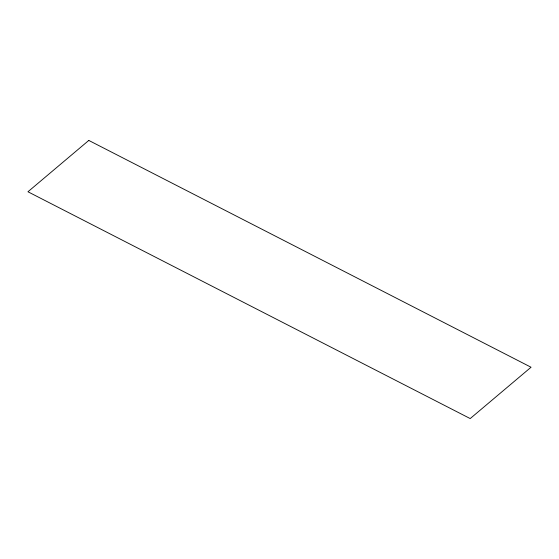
<?xml version="1.0" encoding="UTF-8"?>
<svg xmlns="http://www.w3.org/2000/svg" width="559" height="559" viewBox="0 0 559 559"><rect width="100%" height="100%" fill="white"/><g stroke="black" fill="none" stroke-linecap="round" stroke-linejoin="round"><path stroke-width="0.84" d="M88.797 140.428L27.95 191.765L470.203 418.572L531.05 367.235L88.797 140.428"/></g></svg>
